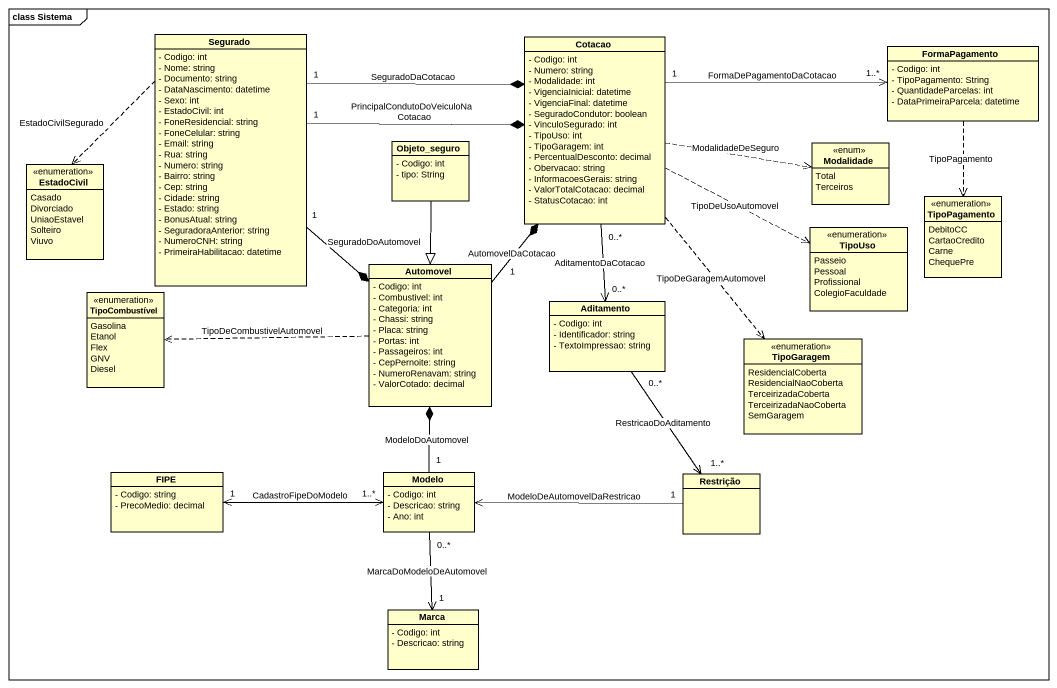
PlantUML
@startuml
mainframe class Sistema
hide circle
hide empty members
skinparam classAttributeIconSize 0
class Segurado {
  - Codigo: int
  - Nome: string
  - Documento: string
  - DataNascimento: datetime
  - Sexo: int
  - EstadoCivil: int
  - FoneResidencial: string
  - FoneCelular: string
  - Email: string
  - Rua: string
  - Numero: string
  - Bairro: string
  - Cep: string
  - Cidade: string
  - Estado: string
  - BonusAtual: string
  - SeguradoraAnterior: string
  - NumeroCNH: string
  - PrimeiraHabilitacao: datetime
}
class Cotacao {
  - Codigo: int
  - Numero: string
  - Modalidade: int
  - VigenciaInicial: datetime
  - VigenciaFinal: datetime
  - SeguradoCondutor: boolean
  - VinculoSegurado: int
  - TipoUso: int
  - TipoGaragem: int
  - PercentualDesconto: decimal
  - Obervacao: string
  - InformacoesGerais: string
  - ValorTotalCotacao: decimal
  - StatusCotacao: int
}
class FormaPagamento {
  - Codigo: int
  - TipoPagamento: String
  - QuantidadeParcelas: int
  - DataPrimeiraParcela: datetime
}
class Objeto_seguro {
  - Codigo: int
  - tipo: String
}
enum Modalidade <<enum>> {
  Total
  Terceiros
}
enum EstadoCivil {
  Casado
  Divorciado
  UniaoEstavel
  Solteiro
  Viuvo
}
enum TipoUso {
  Passeio
  Pessoal
  Profissional
  ColegioFaculdade
}
enum TipoPagamento {
  DebitoCC
  CartaoCredito
  Carne
  ChequePre
}
class Automovel {
  - Codigo: int
  - Combustivel: int
  - Categoria: int
  - Chassi: string
  - Placa: string
  - Portas: int
  - Passageiros: int
  - CepPernoite: string
  - NumeroRenavam: string
  - ValorCotado: decimal
}
enum TipoCombustível {
  Gasolina
  Etanol
  Flex
  GNV
  Diesel
}
class Aditamento {
  - Codigo: int
  - Identificador: string
  - TextoImpressao: string
}
enum TipoGaragem {
  ResidencialCoberta
  ResidencialNaoCoberta
  TerceirizadaCoberta
  TerceirizadaNaoCoberta
  SemGaragem
}
class FIPE {
  - Codigo: string
  - PrecoMedio: decimal
}
class Modelo {
  - Codigo: int
  - Descricao: string
  - Ano: int
}
class Restrição
class Marca {
  - Codigo: int
  - Descricao: string
}
Segurado "1" -right-* Cotacao : PrincipalCondutoDoVeiculoNaCotacao
Segurado "1" -right-* Cotacao : SeguradoDaCotacao
Segurado .left.> EstadoCivil : EstadoCivilSegurado
Segurado "1" --* Automovel : SeguradoDoAutomovel
Cotacao "1" -right-> "1..*" FormaPagamento : FormaDePagamentoDaCotacao
Cotacao .right.> Modalidade : ModalidadeDeSeguro
Cotacao .right.> TipoUso : TipoDeUsoAutomovel
Cotacao "0..*" --> "0..*" Aditamento : AditamentoDaCotacao
Cotacao ..> TipoGaragem : TipoDeGaragemAutomovel
FormaPagamento ..> TipoPagamento : TipoPagamento
Objeto_seguro --|> Automovel
Automovel "1" -up-* Cotacao : AutomovelDaCotacao
Automovel .left.> TipoCombustível : TipoDeCombustivelAutomovel
Aditamento "0..*" --> "1..*" Restrição : RestricaoDoAditamento
FIPE "1" <-right-> "1..*" Modelo : CadastroFipeDoModelo
Modelo "1" -up-* Automovel : ModeloDoAutomovel
Restrição "1" -left-> Modelo : ModeloDeAutomovelDaRestricao
Marca "1" <-up- "0..*" Modelo : MarcaDoModeloDeAutomovel
@enduml
